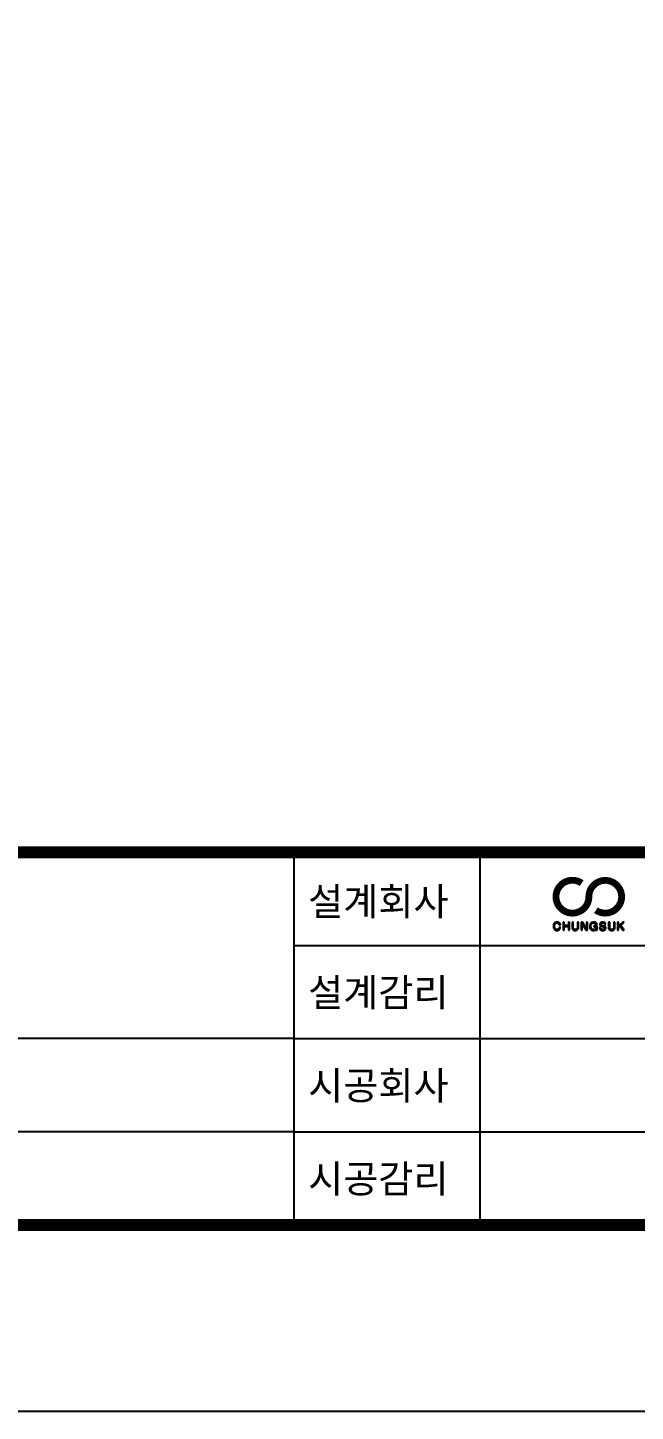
# Model space of a CAD drawing. Header units: millimetres. Extents: x 0 to 1079, y 0 to 594.
# Drawn here: x 161.5 to 226.6, y 0 to 148.5 of the extents above; entities that cross this region are included whole.
import ezdxf
from ezdxf.enums import TextEntityAlignment as Align

# ---------------------------------------------------------------- set-up
doc = ezdxf.new("R2010")
doc.units = ezdxf.units.MM
doc.layers.add('A-ANNO-TTLB', color=7, linetype='Continuous')
doc.styles.add('TTLB-BIG', font='Gulim.TTF', dxfattribs={"height": 3})
doc.styles.add('굴림체', font='GulimChe.TTF', dxfattribs={"height": 3})

# ---------------------------------------------------------------- blocks, each defined once
blk = doc.blocks.new('W')
at = {"layer": 'A-ANNO-TTLB'}
for points in [[(218, 52.25), (218.05, 52.34), (218.09, 52.38), (218.16, 52.41), (218.26, 52.41), (218.33, 52.4), (218.39, 52.37), (218.44, 52.31), (218.48, 52.23), (218.6, 52.23), (218.6, 52.24), (218.52, 52.38), (218.44, 52.46), (218.32, 52.5), (218.17, 52.51), (218.05, 52.47), (217.98, 52.42), (217.92, 52.35), (217.88, 52.28), (217.85, 52.18), (217.85, 51.98), (217.86, 51.9), (217.89, 51.81), (217.93, 51.75), (218.01, 51.68), (218.08, 51.64), (218.15, 51.62), (218.22, 51.61), (218.3, 51.62), (218.4, 51.65), (218.47, 51.69), (218.5, 51.72), (218.54, 51.78), (218.58, 51.84), (218.61, 51.95), (218.5, 51.95), (218.47, 51.86), (218.44, 51.81), (218.41, 51.77), (218.32, 51.72), (218.21, 51.71), (218.11, 51.74), (218.03, 51.81), (218.01, 51.84), (217.97, 51.95), (217.96, 52.09), (217.97, 52.18)], [(219.01, 52.13), (219.01, 52.5), (218.89, 52.5), (218.89, 52.07), (218.89, 51.64), (218.98, 51.64), (219.01, 51.64), (219.01, 52.03), (219.47, 52.03), (219.47, 51.64), (219.58, 51.64), (219.58, 52.07), (219.58, 52.5), (219.49, 52.5), (219.47, 52.5), (219.47, 52.13)], [(219.87, 51.84), (219.9, 51.76), (219.93, 51.72), (219.99, 51.67), (220.03, 51.64), (220.11, 51.62), (220.19, 51.61), (220.28, 51.62), (220.41, 51.66), (220.51, 51.75), (220.54, 51.84), (220.54, 52.12), (220.54, 52.41), (220.54, 52.5), (220.43, 52.5), (220.43, 52.18), (220.43, 51.87), (220.41, 51.81), (220.33, 51.73), (220.27, 51.71), (220.18, 51.71), (220.12, 51.72), (220.07, 51.74), (220.01, 51.79), (219.99, 51.83), (219.98, 51.85), (219.98, 52.17), (219.98, 52.5), (219.87, 52.5), (219.87, 52.17)], [(221.15, 52.2), (220.96, 52.5), (220.82, 52.5), (220.82, 52.07), (220.82, 51.64), (220.91, 51.64), (220.94, 51.64), (220.94, 51.98), (220.94, 52.32), (220.95, 52.32), (220.97, 52.29), (220.97, 52.28), (221.02, 52.21), (221.2, 51.93), (221.37, 51.64), (221.51, 51.64), (221.51, 52.07), (221.51, 52.5), (221.42, 52.5), (221.4, 52.5), (221.4, 52.16), (221.4, 51.81), (221.39, 51.81), (221.33, 51.9)], [(221.87, 52.17), (221.92, 52.29), (222, 52.37), (222.06, 52.4), (222.12, 52.41), (222.22, 52.41), (222.29, 52.4), (222.35, 52.37), (222.39, 52.34), (222.42, 52.29), (222.44, 52.24), (222.55, 52.24), (222.54, 52.29), (222.51, 52.36), (222.48, 52.39), (222.4, 52.46), (222.28, 52.5), (222.12, 52.51), (221.99, 52.48), (221.89, 52.42), (221.81, 52.32), (221.76, 52.19), (221.75, 51.99), (221.78, 51.87), (221.81, 51.79), (221.85, 51.75), (221.9, 51.69), (221.95, 51.67), (222, 51.63), (222.04, 51.62), (222.13, 51.61), (222.21, 51.62), (222.31, 51.64), (222.4, 51.69), (222.45, 51.73), (222.46, 51.73), (222.49, 51.63), (222.56, 51.63), (222.56, 52.09), (222.19, 52.09), (222.19, 52), (222.46, 52), (222.45, 51.92), (222.42, 51.83), (222.36, 51.76), (222.27, 51.72), (222.21, 51.7), (222.13, 51.7), (222.05, 51.72), (221.96, 51.79), (221.92, 51.84), (221.89, 51.9), (221.86, 52)], [(223.36, 51.93), (223.38, 51.89), (223.37, 51.81), (223.32, 51.76), (223.27, 51.72), (223.19, 51.71), (223.12, 51.71), (223.06, 51.72), (222.98, 51.75), (222.93, 51.81), (222.91, 51.85), (222.91, 51.91), (222.8, 51.91), (222.8, 51.86), (222.84, 51.75), (222.86, 51.72), (222.93, 51.66), (222.99, 51.63), (223.05, 51.62), (223.14, 51.61), (223.22, 51.62), (223.33, 51.65), (223.4, 51.69), (223.45, 51.73), (223.47, 51.77), (223.49, 51.84), (223.49, 51.89), (223.48, 51.96), (223.45, 52), (223.4, 52.05), (223.36, 52.08), (223.06, 52.15), (222.99, 52.18), (222.94, 52.24), (222.94, 52.29), (222.95, 52.32), (222.98, 52.38), (223.03, 52.4), (223.1, 52.42), (223.17, 52.42), (223.23, 52.41), (223.3, 52.37), (223.34, 52.32), (223.35, 52.29), (223.35, 52.25), (223.47, 52.25), (223.46, 52.3), (223.44, 52.36), (223.41, 52.41), (223.33, 52.48), (223.21, 52.51), (223.07, 52.51), (222.98, 52.49), (222.94, 52.47), (222.87, 52.4), (222.83, 52.31), (222.83, 52.22), (222.84, 52.18), (222.87, 52.13), (222.93, 52.09), (223.01, 52.06), (223.24, 52), (223.32, 51.96)], [(223.9, 52.17), (223.9, 52.5), (223.78, 52.5), (223.78, 52.17), (223.78, 51.84), (223.81, 51.76), (223.84, 51.72), (223.9, 51.67), (223.95, 51.64), (224.03, 51.62), (224.1, 51.61), (224.2, 51.62), (224.33, 51.66), (224.42, 51.75), (224.46, 51.84), (224.46, 52.12), (224.46, 52.41), (224.46, 52.5), (224.35, 52.5), (224.35, 52.18), (224.35, 51.87), (224.33, 51.81), (224.25, 51.73), (224.19, 51.71), (224.09, 51.71), (224.04, 51.72), (223.98, 51.74), (223.92, 51.79), (223.91, 51.83), (223.9, 51.85)], [(225, 52.07), (225.3, 51.64), (225.44, 51.64), (225.26, 51.89), (225.08, 52.14), (225.08, 52.15), (225.1, 52.18), (225.38, 52.44), (225.44, 52.5), (225.31, 52.5), (224.94, 52.16), (224.9, 52.12), (224.85, 52.08), (224.85, 52.5), (224.74, 52.5), (224.74, 52.07), (224.74, 51.64), (224.83, 51.64), (224.85, 51.64), (224.85, 51.94), (224.99, 52.07)]]:
    blk.add_hatch(color=256, dxfattribs=at).paths.add_polyline_path(points)
for p, q in [((190, 60), (190, 20)), ((210, 20), (210, 60)), ((217.88, 52.28), (217.85, 52.18)), ((217.85, 52.18), (217.85, 51.98)), ((217.85, 51.98), (217.86, 51.9)), ((217.92, 52.35), (217.88, 52.28)), ((217.98, 52.42), (217.92, 52.35)), ((217.96, 52.09), (217.97, 52.18)), ((217.97, 51.95), (217.96, 52.09)), ((217.97, 52.18), (218, 52.25)), ((218.05, 52.47), (217.98, 52.42)), ((218, 52.25), (218.05, 52.34)), ((218.17, 52.51), (218.05, 52.47)), ((218.05, 52.34), (218.09, 52.38)), ((218.09, 52.38), (218.16, 52.41)), ((218.16, 52.41), (218.26, 52.41)), ((218.32, 52.5), (218.17, 52.51)), ((218.26, 52.41), (218.33, 52.4)), ((218.44, 52.46), (218.32, 52.5)), ((218.33, 52.4), (218.39, 52.37)), ((218.39, 52.37), (218.44, 52.31)), ((218.52, 52.38), (218.44, 52.46)), ((218.44, 52.31), (218.48, 52.23)), ((218.48, 52.23), (218.6, 52.23)), ((218.6, 52.24), (218.52, 52.38)), ((218.6, 52.23), (218.6, 52.24)), ((218.89, 52.5), (218.89, 52.07)), ((219.01, 52.5), (218.89, 52.5)), ((218.89, 52.07), (218.89, 51.64)), ((219.01, 52.13), (219.01, 52.5)), ((219.47, 52.13), (219.01, 52.13)), ((219.01, 51.64), (219.01, 52.03)), ((219.01, 52.03), (219.47, 52.03)), ((219.47, 52.5), (219.47, 52.13)), ((219.49, 52.5), (219.47, 52.5)), ((219.47, 52.03), (219.47, 51.64)), ((219.58, 52.5), (219.49, 52.5)), ((219.58, 52.07), (219.58, 52.5)), ((219.58, 51.64), (219.58, 52.07)), ((219.87, 52.5), (219.87, 52.17)), ((219.98, 52.5), (219.87, 52.5)), ((219.87, 52.17), (219.87, 51.84)), ((219.98, 52.17), (219.98, 52.5)), ((219.98, 51.85), (219.98, 52.17)), ((220.43, 52.5), (220.43, 52.18)), ((220.54, 52.5), (220.43, 52.5)), ((220.43, 52.18), (220.43, 51.87)), ((220.54, 52.41), (220.54, 52.5)), ((220.54, 52.12), (220.54, 52.41)), ((220.54, 51.84), (220.54, 52.12)), ((220.82, 52.5), (220.82, 52.07)), ((220.96, 52.5), (220.82, 52.5)), ((220.82, 52.07), (220.82, 51.64)), ((220.94, 52.32), (220.95, 52.32)), ((220.94, 51.98), (220.94, 52.32)), ((220.94, 51.64), (220.94, 51.98)), ((220.95, 52.32), (220.97, 52.29)), ((221.15, 52.2), (220.96, 52.5)), ((220.97, 52.29), (220.97, 52.28)), ((220.97, 52.28), (221.02, 52.21)), ((221.02, 52.21), (221.2, 51.93)), ((221.33, 51.9), (221.15, 52.2)), ((221.4, 52.5), (221.4, 52.16)), ((221.42, 52.5), (221.4, 52.5)), ((221.4, 52.16), (221.4, 51.81)), ((221.51, 52.5), (221.42, 52.5)), ((221.51, 52.07), (221.51, 52.5)), ((221.51, 51.64), (221.51, 52.07)), ((221.76, 52.19), (221.75, 51.99)), ((221.75, 51.99), (221.78, 51.87)), ((221.81, 52.32), (221.76, 52.19)), ((221.89, 52.42), (221.81, 52.32)), ((221.86, 52), (221.87, 52.17)), ((221.89, 51.9), (221.86, 52)), ((221.87, 52.17), (221.92, 52.29)), ((221.99, 52.48), (221.89, 52.42)), ((221.92, 52.29), (222, 52.37)), ((222.12, 52.51), (221.99, 52.48)), ((222, 52.37), (222.06, 52.4)), ((222.06, 52.4), (222.12, 52.41)), ((222.28, 52.5), (222.12, 52.51)), ((222.12, 52.41), (222.22, 52.41)), ((222.19, 52.09), (222.19, 52)), ((222.56, 52.09), (222.19, 52.09)), ((222.19, 52), (222.46, 52)), ((222.22, 52.41), (222.29, 52.4)), ((222.4, 52.46), (222.28, 52.5)), ((222.29, 52.4), (222.35, 52.37)), ((222.35, 52.37), (222.39, 52.34)), ((222.39, 52.34), (222.42, 52.29)), ((222.48, 52.39), (222.4, 52.46)), ((222.42, 52.29), (222.44, 52.24)), ((222.44, 52.24), (222.55, 52.24)), ((222.46, 52), (222.45, 51.92)), ((222.51, 52.36), (222.48, 52.39)), ((222.54, 52.29), (222.51, 52.36)), ((222.55, 52.24), (222.54, 52.29)), ((222.56, 51.63), (222.56, 52.09)), ((222.87, 52.4), (222.83, 52.31)), ((222.83, 52.31), (222.83, 52.22)), ((222.83, 52.22), (222.84, 52.18)), ((222.84, 52.18), (222.87, 52.13)), ((222.94, 52.47), (222.87, 52.4)), ((222.87, 52.13), (222.93, 52.09)), ((222.93, 52.09), (223.01, 52.06)), ((222.98, 52.49), (222.94, 52.47)), ((222.94, 52.29), (222.95, 52.32)), ((222.94, 52.24), (222.94, 52.29)), ((222.99, 52.18), (222.94, 52.24)), ((222.95, 52.32), (222.98, 52.38)), ((223.07, 52.51), (222.98, 52.49)), ((222.98, 52.38), (223.03, 52.4)), ((223.06, 52.15), (222.99, 52.18)), ((223.01, 52.06), (223.24, 52)), ((223.03, 52.4), (223.1, 52.42)), ((223.36, 52.08), (223.06, 52.15)), ((223.21, 52.51), (223.07, 52.51)), ((223.1, 52.42), (223.17, 52.42)), ((223.17, 52.42), (223.23, 52.41)), ((223.33, 52.48), (223.21, 52.51)), ((223.23, 52.41), (223.3, 52.37)), ((223.24, 52), (223.32, 51.96)), ((223.3, 52.37), (223.34, 52.32)), ((223.41, 52.41), (223.33, 52.48)), ((223.34, 52.32), (223.35, 52.29)), ((223.35, 52.29), (223.35, 52.25)), ((223.35, 52.25), (223.47, 52.25)), ((223.4, 52.05), (223.36, 52.08)), ((223.45, 52), (223.4, 52.05)), ((223.44, 52.36), (223.41, 52.41)), ((223.46, 52.3), (223.44, 52.36)), ((223.48, 51.96), (223.45, 52)), ((223.47, 52.25), (223.46, 52.3)), ((223.78, 52.5), (223.78, 52.17)), ((223.9, 52.5), (223.78, 52.5)), ((223.78, 52.17), (223.78, 51.84)), ((223.9, 52.17), (223.9, 52.5)), ((223.9, 51.85), (223.9, 52.17)), ((224.35, 52.5), (224.35, 52.18)), ((224.46, 52.5), (224.35, 52.5)), ((224.35, 52.18), (224.35, 51.87)), ((224.46, 52.41), (224.46, 52.5)), ((224.46, 52.12), (224.46, 52.41)), ((224.46, 51.84), (224.46, 52.12)), ((224.74, 52.5), (224.74, 52.07)), ((224.85, 52.5), (224.74, 52.5)), ((224.74, 52.07), (224.74, 51.64)), ((224.85, 52.08), (224.85, 52.5)), ((224.9, 52.12), (224.85, 52.08)), ((224.85, 51.94), (224.99, 52.07)), ((224.94, 52.16), (224.9, 52.12)), ((225.31, 52.5), (224.94, 52.16)), ((224.99, 52.07), (225, 52.07)), ((225, 52.07), (225.3, 51.64)), ((225.08, 52.15), (225.1, 52.18)), ((225.08, 52.14), (225.08, 52.15)), ((225.26, 51.89), (225.08, 52.14)), ((225.1, 52.18), (225.38, 52.44)), ((225.44, 52.5), (225.31, 52.5)), ((225.38, 52.44), (225.44, 52.5)), ((217.86, 51.9), (217.89, 51.81)), ((217.89, 51.81), (217.93, 51.75)), ((217.93, 51.75), (218.01, 51.68)), ((218.01, 51.84), (217.97, 51.95)), ((218.03, 51.81), (218.01, 51.84)), ((218.01, 51.68), (218.08, 51.64)), ((218.11, 51.74), (218.03, 51.81)), ((218.08, 51.64), (218.15, 51.62)), ((218.21, 51.71), (218.11, 51.74)), ((218.15, 51.62), (218.22, 51.61)), ((218.32, 51.72), (218.21, 51.71)), ((218.22, 51.61), (218.3, 51.62)), ((218.3, 51.62), (218.4, 51.65)), ((218.41, 51.77), (218.32, 51.72)), ((218.4, 51.65), (218.47, 51.69)), ((218.44, 51.81), (218.41, 51.77)), ((218.47, 51.86), (218.44, 51.81)), ((218.5, 51.95), (218.47, 51.86)), ((218.47, 51.69), (218.5, 51.72)), ((218.61, 51.95), (218.5, 51.95)), ((218.5, 51.72), (218.54, 51.78)), ((218.54, 51.78), (218.58, 51.84)), ((218.58, 51.84), (218.61, 51.95)), ((218.89, 51.64), (218.98, 51.64)), ((218.98, 51.64), (219.01, 51.64)), ((219.47, 51.64), (219.58, 51.64)), ((219.87, 51.84), (219.9, 51.76)), ((219.9, 51.76), (219.93, 51.72)), ((219.93, 51.72), (219.99, 51.67)), ((219.99, 51.83), (219.98, 51.85)), ((220.01, 51.79), (219.99, 51.83)), ((219.99, 51.67), (220.03, 51.64)), ((220.07, 51.74), (220.01, 51.79)), ((220.03, 51.64), (220.11, 51.62)), ((220.12, 51.72), (220.07, 51.74)), ((220.11, 51.62), (220.19, 51.61)), ((220.18, 51.71), (220.12, 51.72)), ((220.27, 51.71), (220.18, 51.71)), ((220.19, 51.61), (220.28, 51.62)), ((220.33, 51.73), (220.27, 51.71)), ((220.28, 51.62), (220.41, 51.66)), ((220.41, 51.81), (220.33, 51.73)), ((220.43, 51.87), (220.41, 51.81)), ((220.41, 51.66), (220.51, 51.75)), ((220.51, 51.75), (220.54, 51.84)), ((220.82, 51.64), (220.91, 51.64)), ((220.91, 51.64), (220.94, 51.64)), ((221.2, 51.93), (221.37, 51.64)), ((221.39, 51.81), (221.33, 51.9)), ((221.37, 51.64), (221.51, 51.64)), ((221.4, 51.81), (221.39, 51.81)), ((221.78, 51.87), (221.81, 51.79)), ((221.81, 51.79), (221.85, 51.75)), ((221.85, 51.75), (221.9, 51.69)), ((221.92, 51.84), (221.89, 51.9)), ((221.9, 51.69), (221.95, 51.67)), ((221.96, 51.79), (221.92, 51.84)), ((221.95, 51.67), (222, 51.63)), ((222.05, 51.72), (221.96, 51.79)), ((222, 51.63), (222.04, 51.62)), ((222.04, 51.62), (222.13, 51.61)), ((222.13, 51.7), (222.05, 51.72)), ((222.21, 51.7), (222.13, 51.7)), ((222.13, 51.61), (222.21, 51.62)), ((222.27, 51.72), (222.21, 51.7)), ((222.21, 51.62), (222.31, 51.64)), ((222.36, 51.76), (222.27, 51.72)), ((222.31, 51.64), (222.4, 51.69)), ((222.42, 51.83), (222.36, 51.76)), ((222.4, 51.69), (222.45, 51.73)), ((222.45, 51.92), (222.42, 51.83)), ((222.45, 51.73), (222.46, 51.73)), ((222.46, 51.73), (222.49, 51.63)), ((222.49, 51.63), (222.56, 51.63)), ((222.8, 51.91), (222.8, 51.86)), ((222.91, 51.91), (222.8, 51.91)), ((222.8, 51.86), (222.84, 51.75)), ((222.84, 51.75), (222.86, 51.72)), ((222.86, 51.72), (222.93, 51.66)), ((222.91, 51.85), (222.91, 51.91)), ((222.93, 51.81), (222.91, 51.85)), ((222.98, 51.75), (222.93, 51.81)), ((222.93, 51.66), (222.99, 51.63)), ((223.06, 51.72), (222.98, 51.75)), ((222.99, 51.63), (223.05, 51.62)), ((223.05, 51.62), (223.14, 51.61)), ((223.12, 51.71), (223.06, 51.72)), ((223.19, 51.71), (223.12, 51.71)), ((223.14, 51.61), (223.22, 51.62)), ((223.27, 51.72), (223.19, 51.71)), ((223.22, 51.62), (223.33, 51.65)), ((223.32, 51.76), (223.27, 51.72)), ((223.32, 51.96), (223.36, 51.93)), ((223.37, 51.81), (223.32, 51.76)), ((223.33, 51.65), (223.4, 51.69)), ((223.36, 51.93), (223.38, 51.89)), ((223.38, 51.89), (223.37, 51.81)), ((223.4, 51.69), (223.45, 51.73)), ((223.45, 51.73), (223.47, 51.77)), ((223.47, 51.77), (223.49, 51.84)), ((223.49, 51.89), (223.48, 51.96)), ((223.49, 51.84), (223.49, 51.89)), ((223.78, 51.84), (223.81, 51.76)), ((223.81, 51.76), (223.84, 51.72)), ((223.84, 51.72), (223.9, 51.67)), ((223.91, 51.83), (223.9, 51.85)), ((223.9, 51.67), (223.95, 51.64)), ((223.92, 51.79), (223.91, 51.83)), ((223.98, 51.74), (223.92, 51.79)), ((223.95, 51.64), (224.03, 51.62)), ((224.04, 51.72), (223.98, 51.74)), ((224.03, 51.62), (224.1, 51.61)), ((224.09, 51.71), (224.04, 51.72)), ((224.19, 51.71), (224.09, 51.71)), ((224.1, 51.61), (224.2, 51.62)), ((224.25, 51.73), (224.19, 51.71)), ((224.2, 51.62), (224.33, 51.66)), ((224.33, 51.81), (224.25, 51.73)), ((224.35, 51.87), (224.33, 51.81)), ((224.33, 51.66), (224.42, 51.75)), ((224.42, 51.75), (224.46, 51.84)), ((224.74, 51.64), (224.83, 51.64)), ((224.83, 51.64), (224.85, 51.64)), ((224.85, 51.64), (224.85, 51.94)), ((225.44, 51.64), (225.26, 51.89)), ((225.3, 51.64), (225.44, 51.64)), ((190, 50), (350, 50)), ((190, 40), (40, 40)), ((190, 40), (350, 40)), ((190, 30), (40, 30)), ((190, 30), (350, 30)), ((0, 0), (841, 0))]:
    blk.add_line(p, q, dxfattribs=at)
at = {"layer": 'A-ANNO-TTLB', "const_width": 1.3}
blk.add_lwpolyline([(40, 574), (821, 574), (821, 20), (40, 20)], close=True, dxfattribs=at)
blk.add_lwpolyline([(40, 60), (821.3, 60)], dxfattribs=at)
at = {"layer": 'A-ANNO-TTLB', "const_width": 0.732}
blk.add_lwpolyline([(220.89, 56.69, 4.026855), (221.66, 55.23, -4.043386), (222.42, 53.78)], format="xyb", dxfattribs=at)
at = {"layer": 'A-ANNO-TTLB', "style": '굴림체'}
for s, p in [('설계회사', (191.55, 53.22)), ('설계감리', (191.55, 43.46)), ('시공회사', (191.55, 33.46)), ('시공감리', (191.55, 23.46))]:
    blk.add_text(s, height=3, dxfattribs=at).set_placement(p)
blk.add_attdef('도면번호', text='', height=5, rotation=180, dxfattribs=at).set_placement((89.79, 569.42), align=Align.CENTER)
for tag, p in [('관련참조도면', (789.02, 63.68)), ('시공공구', (666.05, 51.24)), ('도면명칭', (770.99, 51.49)), ('축척', (666.08, 38.38)), ('도면번호', (771, 38.45)), ('페이지', (666.76, 25.37)), ('CAD파일명', (771.64, 25.6))]:
    blk.add_attdef(tag, text='', height=3, dxfattribs=at).set_placement(p, align=Align.CENTER)
at = {"layer": 'A-ANNO-TTLB'}
for tag, style, flags, p in [('설계회사', 'TTLB-BIG', 1, (214.37, 54.92)), ('개정4-날짜', '굴림체', 8, (385.08, 55.7)), ('개정4-작성자', '굴림체', 8, (522.81, 55.45)), ('개정4-검토자', '굴림체', 8, (552.58, 55.34)), ('개정4-확인자', '굴림체', 8, (583.19, 55.21)), ('개정3-날짜', '굴림체', 8, (385.08, 48.45)), ('개정3-작성자', '굴림체', 8, (522.81, 47.94)), ('개정3-검토자', '굴림체', 8, (552.58, 47.94)), ('개정3-확인자', '굴림체', 8, (583.19, 47.94)), ('개정2-날짜', '굴림체', 8, (385.08, 40.45)), ('개정2-작성자', '굴림체', 8, (522.81, 39.94)), ('개정2-검토자', '굴림체', 8, (552.58, 39.94)), ('개정2-확인자', '굴림체', 8, (583.19, 39.94)), ('개정1-날짜', '굴림체', 8, (385.08, 32.45)), ('개정1-작성자', '굴림체', 8, (522.81, 31.94)), ('개정1-검토자', '굴림체', 8, (552.58, 31.94)), ('개정1-확인자', '굴림체', 8, (583.19, 31.94))]:
    blk.add_attdef(tag, text='', height=3, dxfattribs=dict(at, style=style, flags=flags)).set_placement(p, align=Align.MIDDLE_LEFT)
at = {"layer": 'A-ANNO-TTLB', "style": '굴림체'}
for tag, p in [('설계회사', (214.37, 54.92)), ('설계감리', (214.37, 45.16)), ('설계건명', (76.1, 34.87)), ('시공회사', (214.37, 35.04)), ('시공건명', (76.1, 25.06)), ('시공감리', (214.37, 25.28))]:
    blk.add_attdef(tag, text='', height=3, dxfattribs=at).set_placement(p, align=Align.MIDDLE_LEFT)
at = {"layer": 'A-ANNO-TTLB', "style": '굴림체', "flags": 8}
for tag, p in [('개정4-번호', (364.55, 55.73)), ('개정4-개정사유', (464.61, 55.5)), ('개정3-번호', (364.55, 48.36)), ('개정3-개정사유', (464.61, 48.12)), ('개정2-번호', (364.55, 40.36)), ('개정2-개정사유', (464.61, 40.12)), ('개정1-번호', (364.55, 32.36)), ('개정1-개정사유', (464.61, 32.12))]:
    blk.add_attdef(tag, text='', height=3, dxfattribs=at).set_placement(p, align=Align.MIDDLE)

msp = doc.modelspace()

# ---------------------------------------------------------------- block references
msp.add_blockref('W', (0, 0))

doc.saveas('drawing.dxf')
